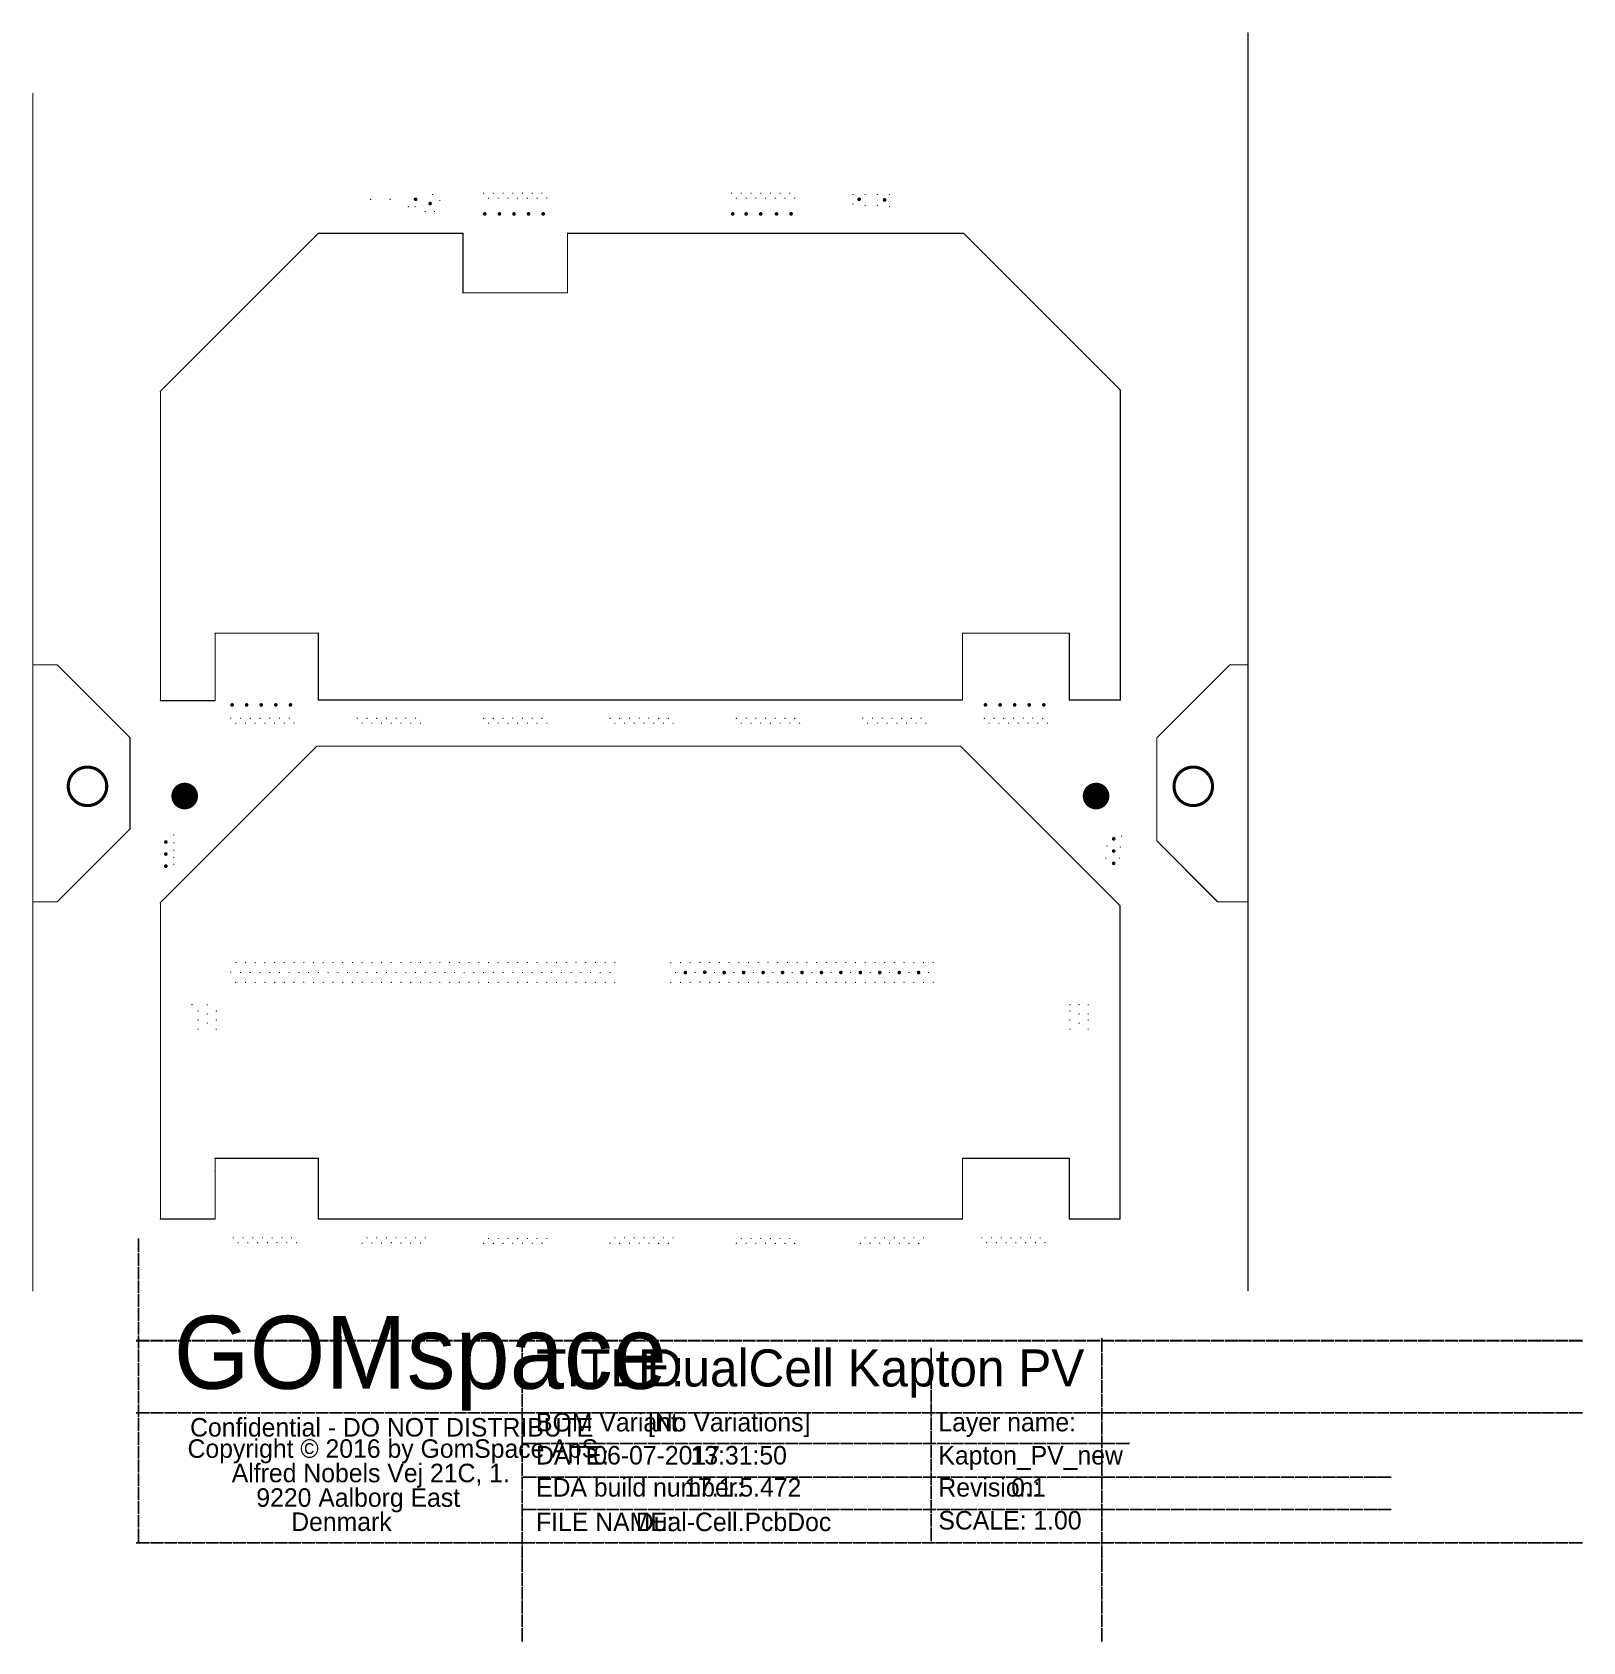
# Model space of a CAD drawing. Header units: millimetres. Extents: x 46 to 174, y 53 to 186.
import ezdxf

# ---------------------------------------------------------------- set-up
doc = ezdxf.new("R2010")
doc.units = ezdxf.units.MM
for name, color, linetype in [('Mechanical25', 56, 'Continuous'), ('PadHoleLayer', 156, 'Continuous'), ('ViaHoleLayer', 16, 'Continuous')]:
    doc.layers.add(name, color=color, linetype=linetype)

msp = doc.modelspace()

# ---------------------------------------------------------------- linework, layer by layer
at = {"layer": 'Mechanical25', "const_width": 0.1}
for points in [[(146.33, 82.35), (146.33, 185.85)], [(46.33, 82.35), (46.33, 180.85)], [(58.33, 157.85), (69.83, 169.35)], [(69.83, 169.35), (71.13, 169.35)], [(71.13, 169.35), (81.73, 169.35)], [(81.73, 164.45), (81.73, 169.35)], [(90.33, 169.35), (101.03, 169.35)], [(90.33, 164.45), (90.33, 169.35)], [(101.03, 169.35), (112.13, 169.35)], [(112.13, 169.35), (121.63, 169.35)], [(121.63, 169.35), (122.93, 169.35)], [(122.93, 169.35), (135.82, 156.45)], [(81.73, 164.45), (90.33, 164.45)], [(56.83, 156.35), (58.33, 157.85)], [(56.83, 130.9), (56.83, 156.35)], [(135.82, 130.95), (135.82, 156.45)], [(61.33, 130.9), (61.33, 136.45)], [(61.33, 136.45), (69.83, 136.45)], [(69.83, 130.95), (69.83, 136.45)], [(122.83, 130.95), (122.83, 136.45)], [(122.83, 136.45), (131.63, 136.45)], [(131.63, 130.95), (131.63, 136.45)], [(46.33, 133.85), (48.33, 133.85)], [(48.33, 133.85), (54.33, 127.85)], [(138.83, 127.85), (144.83, 133.85)], [(144.83, 133.85), (146.33, 133.85)], [(56.83, 130.9), (61.33, 130.9)], [(69.83, 130.95), (98.13, 130.95)], [(98.13, 130.95), (121.83, 130.95)], [(121.83, 130.95), (122.83, 130.95)], [(131.63, 130.95), (135.73, 130.95)], [(135.73, 130.95), (135.82, 130.95)], [(54.33, 120.35), (54.33, 127.85)], [(56.83, 114.28), (69.7, 127.15)], [(69.7, 127.15), (122.68, 127.15)], [(122.68, 127.15), (135.8, 114.03)], [(138.83, 120.35), (138.83, 127.85)], [(48.33, 114.35), (54.33, 120.35)], [(138.83, 119.35), (138.83, 120.35)], [(138.83, 119.35), (143.83, 114.35)], [(46.33, 114.35), (48.33, 114.35)], [(56.83, 114.25), (56.83, 114.28)], [(56.83, 88.25), (56.83, 114.25)], [(135.8, 88.25), (135.8, 114.03)], [(143.83, 114.35), (146.33, 114.35)], [(61.33, 92.2), (61.33, 93.25)], [(61.33, 93.25), (69.83, 93.25)], [(69.83, 88.25), (69.83, 93.25)], [(122.83, 88.25), (122.83, 93.25)], [(122.83, 93.25), (131.63, 93.25)], [(131.63, 88.25), (131.63, 93.25)], [(61.33, 89.3), (61.33, 92.2)], [(61.33, 88.25), (61.33, 89.3)], [(56.83, 88.25), (61.33, 88.25)], [(69.83, 88.25), (122.83, 88.25)], [(131.63, 88.25), (135.23, 88.25)], [(135.23, 88.25), (135.8, 88.25)]]:
    msp.add_lwpolyline(points, dxfattribs=at)
at = {"layer": 'Mechanical25'}
for points, const_width in [([(146.3, 185.85, 1), (146.35, 185.85, 1)], 0.05), ([(46.3, 180.85, 1), (46.35, 180.85, 1)], 0.05), ([(69.8, 169.35, 1), (69.85, 169.35, 1)], 0.05), ([(69.8, 169.35, 1), (69.85, 169.35, 1)], 0.05), ([(71.1, 169.35, 1), (71.15, 169.35, 1)], 0.05), ([(71.1, 169.35, 1), (71.15, 169.35, 1)], 0.05), ([(81.7, 169.35, 1), (81.75, 169.35, 1)], 0.05), ([(81.7, 169.35, 1), (81.75, 169.35, 1)], 0.05), ([(90.3, 169.35, 1), (90.35, 169.35, 1)], 0.05), ([(90.3, 169.35, 1), (90.35, 169.35, 1)], 0.05), ([(101, 169.35, 1), (101.05, 169.35, 1)], 0.05), ([(101, 169.35, 1), (101.05, 169.35, 1)], 0.05), ([(112.1, 169.35, 1), (112.15, 169.35, 1)], 0.05), ([(112.1, 169.35, 1), (112.15, 169.35, 1)], 0.05), ([(121.6, 169.35, 1), (121.65, 169.35, 1)], 0.05), ([(121.6, 169.35, 1), (121.65, 169.35, 1)], 0.05), ([(122.9, 169.35, 1), (122.95, 169.35, 1)], 0.05), ([(122.9, 169.35, 1), (122.95, 169.35, 1)], 0.05), ([(81.7, 164.45, 1), (81.75, 164.45, 1)], 0.05), ([(81.7, 164.45, 1), (81.75, 164.45, 1)], 0.05), ([(90.3, 164.45, 1), (90.35, 164.45, 1)], 0.05), ([(90.3, 164.45, 1), (90.35, 164.45, 1)], 0.05), ([(58.3, 157.85, 1), (58.35, 157.85, 1)], 0.05), ([(58.3, 157.85, 1), (58.35, 157.85, 1)], 0.05), ([(56.8, 156.35, 1), (56.85, 156.35, 1)], 0.05), ([(56.8, 156.35, 1), (56.85, 156.35, 1)], 0.05), ([(135.8, 156.45, 1), (135.85, 156.45, 1)], 0.05), ([(135.8, 156.45, 1), (135.85, 156.45, 1)], 0.05), ([(61.3, 136.45, 1), (61.35, 136.45, 1)], 0.05), ([(61.3, 136.45, 1), (61.35, 136.45, 1)], 0.05), ([(69.8, 136.45, 1), (69.85, 136.45, 1)], 0.05), ([(69.8, 136.45, 1), (69.85, 136.45, 1)], 0.05), ([(122.8, 136.45, 1), (122.85, 136.45, 1)], 0.05), ([(122.8, 136.45, 1), (122.85, 136.45, 1)], 0.05), ([(131.6, 136.45, 1), (131.65, 136.45, 1)], 0.05), ([(131.6, 136.45, 1), (131.65, 136.45, 1)], 0.05), ([(46.3, 133.85, 1), (46.35, 133.85, 1)], 0.05), ([(48.3, 133.85, 1), (48.35, 133.85, 1)], 0.05), ([(48.3, 133.85, 1), (48.35, 133.85, 1)], 0.05), ([(144.8, 133.85, 1), (144.85, 133.85, 1)], 0.05), ([(144.8, 133.85, 1), (144.85, 133.85, 1)], 0.05), ([(146.3, 133.85, 1), (146.35, 133.85, 1)], 0.05), ([(56.8, 130.9, 1), (56.85, 130.9, 1)], 0.05), ([(56.8, 130.9, 1), (56.85, 130.9, 1)], 0.05), ([(61.3, 130.9, 1), (61.35, 130.9, 1)], 0.05), ([(61.3, 130.9, 1), (61.35, 130.9, 1)], 0.05), ([(69.8, 130.95, 1), (69.85, 130.95, 1)], 0.05), ([(69.8, 130.95, 1), (69.85, 130.95, 1)], 0.05), ([(98.1, 130.95, 1), (98.15, 130.95, 1)], 0.05), ([(98.1, 130.95, 1), (98.15, 130.95, 1)], 0.05), ([(121.8, 130.95, 1), (121.85, 130.95, 1)], 0.05), ([(121.8, 130.95, 1), (121.85, 130.95, 1)], 0.05), ([(122.8, 130.95, 1), (122.85, 130.95, 1)], 0.05), ([(122.8, 130.95, 1), (122.85, 130.95, 1)], 0.05), ([(131.6, 130.95, 1), (131.65, 130.95, 1)], 0.05), ([(131.6, 130.95, 1), (131.65, 130.95, 1)], 0.05), ([(135.7, 130.95, 1), (135.75, 130.95, 1)], 0.05), ([(135.7, 130.95, 1), (135.75, 130.95, 1)], 0.05), ([(135.8, 130.95, 1), (135.85, 130.95, 1)], 0.05), ([(135.8, 130.95, 1), (135.85, 130.95, 1)], 0.05), ([(54.3, 127.85, 1), (54.35, 127.85, 1)], 0.05), ([(54.3, 127.85, 1), (54.35, 127.85, 1)], 0.05), ([(69.68, 127.15, 1), (69.72, 127.15, 1)], 0.05), ([(69.68, 127.15, 1), (69.72, 127.15, 1)], 0.05), ([(122.65, 127.15, 1), (122.7, 127.15, 1)], 0.05), ([(122.65, 127.15, 1), (122.7, 127.15, 1)], 0.05), ([(138.8, 127.85, 1), (138.85, 127.85, 1)], 0.05), ([(138.8, 127.85, 1), (138.85, 127.85, 1)], 0.05), ([(52.41, 123.85, 1), (49.24, 123.85, 1)], 0.254), ([(143.41, 123.85, 1), (140.24, 123.85, 1)], 0.254), ([(49.18, 123.85, 1), (49.31, 123.85, 1)], 0.127), ([(52.34, 123.85, 1), (52.47, 123.85, 1)], 0.127), ([(140.18, 123.85, 1), (140.31, 123.85, 1)], 0.127), ([(143.34, 123.85, 1), (143.47, 123.85, 1)], 0.127), ([(54.3, 120.35, 1), (54.35, 120.35, 1)], 0.05), ([(54.3, 120.35, 1), (54.35, 120.35, 1)], 0.05), ([(138.8, 120.35, 1), (138.85, 120.35, 1)], 0.05), ([(138.8, 120.35, 1), (138.85, 120.35, 1)], 0.05), ([(138.8, 119.35, 1), (138.85, 119.35, 1)], 0.05), ([(138.8, 119.35, 1), (138.85, 119.35, 1)], 0.05), ([(46.3, 114.35, 1), (46.35, 114.35, 1)], 0.05), ([(48.3, 114.35, 1), (48.35, 114.35, 1)], 0.05), ([(48.3, 114.35, 1), (48.35, 114.35, 1)], 0.05), ([(56.8, 114.28, 1), (56.85, 114.28, 1)], 0.05), ([(56.8, 114.28, 1), (56.85, 114.28, 1)], 0.05), ([(56.8, 114.25, 1), (56.85, 114.25, 1)], 0.05), ([(56.8, 114.25, 1), (56.85, 114.25, 1)], 0.05), ([(135.78, 114.03, 1), (135.82, 114.03, 1)], 0.05), ([(135.78, 114.03, 1), (135.82, 114.03, 1)], 0.05), ([(143.8, 114.35, 1), (143.85, 114.35, 1)], 0.05), ([(143.8, 114.35, 1), (143.85, 114.35, 1)], 0.05), ([(146.3, 114.35, 1), (146.35, 114.35, 1)], 0.05), ([(61.3, 93.25, 1), (61.35, 93.25, 1)], 0.05), ([(61.3, 93.25, 1), (61.35, 93.25, 1)], 0.05), ([(69.8, 93.25, 1), (69.85, 93.25, 1)], 0.05), ([(69.8, 93.25, 1), (69.85, 93.25, 1)], 0.05), ([(122.8, 93.25, 1), (122.85, 93.25, 1)], 0.05), ([(122.8, 93.25, 1), (122.85, 93.25, 1)], 0.05), ([(131.6, 93.25, 1), (131.65, 93.25, 1)], 0.05), ([(131.6, 93.25, 1), (131.65, 93.25, 1)], 0.05), ([(61.3, 92.2, 1), (61.35, 92.2, 1)], 0.05), ([(61.3, 92.2, 1), (61.35, 92.2, 1)], 0.05), ([(61.3, 89.3, 1), (61.35, 89.3, 1)], 0.05), ([(61.3, 89.3, 1), (61.35, 89.3, 1)], 0.05), ([(56.8, 88.25, 1), (56.85, 88.25, 1)], 0.05), ([(56.8, 88.25, 1), (56.85, 88.25, 1)], 0.05), ([(61.3, 88.25, 1), (61.35, 88.25, 1)], 0.05), ([(61.3, 88.25, 1), (61.35, 88.25, 1)], 0.05), ([(69.8, 88.25, 1), (69.85, 88.25, 1)], 0.05), ([(69.8, 88.25, 1), (69.85, 88.25, 1)], 0.05), ([(122.8, 88.25, 1), (122.85, 88.25, 1)], 0.05), ([(122.8, 88.25, 1), (122.85, 88.25, 1)], 0.05), ([(131.6, 88.25, 1), (131.65, 88.25, 1)], 0.05), ([(131.6, 88.25, 1), (131.65, 88.25, 1)], 0.05), ([(135.2, 88.25, 1), (135.25, 88.25, 1)], 0.05), ([(135.2, 88.25, 1), (135.25, 88.25, 1)], 0.05), ([(135.78, 88.25, 1), (135.82, 88.25, 1)], 0.05), ([(135.78, 88.25, 1), (135.82, 88.25, 1)], 0.05), ([(46.3, 82.35, 1), (46.35, 82.35, 1)], 0.05), ([(146.3, 82.35, 1), (146.35, 82.35, 1)], 0.05)]:
    msp.add_lwpolyline(points, format="xyb", close=True, dxfattribs=dict(at, const_width=const_width))
at = {"layer": 'PadHoleLayer', "const_width": 1.1}
for points in [[(58.28, 123.05, 1), (59.37, 123.05, 1)], [(133.28, 123.05, 1), (134.37, 123.05, 1)]]:
    msp.add_lwpolyline(points, format="xyb", close=True, dxfattribs=at)
at = {"layer": 'ViaHoleLayer'}
for points, const_width in [([(74.1, 172.15, 1), (74.15, 172.15, 1)], 0.05), ([(75.7, 172.15, 1), (75.75, 172.15, 1)], 0.05), ([(77.75, 172.15, 1), (77.9, 172.15, 1)], 0.15), ([(79.2, 172.55, 1), (79.25, 172.55, 1)], 0.05), ([(83.4, 172.65, 1), (83.45, 172.65, 1)], 0.05), ([(83.8, 172.25, 1), (83.85, 172.25, 1)], 0.05), ([(84.2, 172.65, 1), (84.25, 172.65, 1)], 0.05), ([(84.6, 172.25, 1), (84.65, 172.25, 1)], 0.05), ([(85, 172.65, 1), (85.05, 172.65, 1)], 0.05), ([(85.4, 172.25, 1), (85.45, 172.25, 1)], 0.05), ([(85.8, 172.65, 1), (85.85, 172.65, 1)], 0.05), ([(86.2, 172.25, 1), (86.25, 172.25, 1)], 0.05), ([(86.6, 172.65, 1), (86.65, 172.65, 1)], 0.05), ([(87, 172.25, 1), (87.05, 172.25, 1)], 0.05), ([(87.4, 172.65, 1), (87.45, 172.65, 1)], 0.05), ([(87.8, 172.25, 1), (87.85, 172.25, 1)], 0.05), ([(88.2, 172.65, 1), (88.25, 172.65, 1)], 0.05), ([(88.6, 172.25, 1), (88.65, 172.25, 1)], 0.05), ([(103.8, 172.65, 1), (103.85, 172.65, 1)], 0.05), ([(104.2, 172.25, 1), (104.25, 172.25, 1)], 0.05), ([(104.6, 172.65, 1), (104.65, 172.65, 1)], 0.05), ([(105, 172.25, 1), (105.05, 172.25, 1)], 0.05), ([(105.4, 172.65, 1), (105.45, 172.65, 1)], 0.05), ([(105.8, 172.25, 1), (105.85, 172.25, 1)], 0.05), ([(106.2, 172.65, 1), (106.25, 172.65, 1)], 0.05), ([(106.6, 172.25, 1), (106.65, 172.25, 1)], 0.05), ([(107, 172.65, 1), (107.05, 172.65, 1)], 0.05), ([(107.4, 172.25, 1), (107.45, 172.25, 1)], 0.05), ([(107.8, 172.65, 1), (107.85, 172.65, 1)], 0.05), ([(108.2, 172.25, 1), (108.25, 172.25, 1)], 0.05), ([(108.6, 172.65, 1), (108.65, 172.65, 1)], 0.05), ([(109, 172.25, 1), (109.05, 172.25, 1)], 0.05), ([(113.8, 172.55, 1), (113.85, 172.55, 1)], 0.05), ([(114.25, 172.15, 1), (114.4, 172.15, 1)], 0.15), ([(114.8, 172.55, 1), (114.85, 172.55, 1)], 0.05), ([(115.8, 172.55, 1), (115.85, 172.55, 1)], 0.05), ([(116.35, 172.1, 1), (116.5, 172.1, 1)], 0.15), ([(116.8, 172.55, 1), (116.85, 172.55, 1)], 0.05), ([(77.2, 171.55, 1), (77.25, 171.55, 1)], 0.05), ([(77.75, 171.55, 1), (77.8, 171.55, 1)], 0.05), ([(78.6, 171.15, 1), (78.65, 171.15, 1)], 0.05), ([(78.95, 171.8, 1), (79.1, 171.8, 1)], 0.15), ([(79.35, 171.15, 1), (79.4, 171.15, 1)], 0.05), ([(79.8, 172.05, 1), (79.85, 172.05, 1)], 0.05), ([(83.45, 170.95, 1), (83.6, 170.95, 1)], 0.15), ([(84.65, 170.95, 1), (84.8, 170.95, 1)], 0.15), ([(85.85, 170.95, 1), (86, 170.95, 1)], 0.15), ([(87.05, 170.95, 1), (87.2, 170.95, 1)], 0.15), ([(88.25, 170.95, 1), (88.4, 170.95, 1)], 0.15), ([(103.85, 170.95, 1), (104, 170.95, 1)], 0.15), ([(104.95, 170.95, 1), (105.1, 170.95, 1)], 0.15), ([(106.15, 170.95, 1), (106.3, 170.95, 1)], 0.15), ([(107.45, 170.95, 1), (107.6, 170.95, 1)], 0.15), ([(108.65, 170.95, 1), (108.8, 170.95, 1)], 0.15), ([(113.8, 171.75, 1), (113.85, 171.75, 1)], 0.05), ([(114.8, 171.65, 1), (114.85, 171.65, 1)], 0.05), ([(115.8, 171.65, 1), (115.85, 171.65, 1)], 0.05), ([(116.8, 171.55, 1), (116.85, 171.55, 1)], 0.05), ([(62.65, 130.55, 1), (62.8, 130.55, 1)], 0.15), ([(63.85, 130.55, 1), (64, 130.55, 1)], 0.15), ([(65.05, 130.55, 1), (65.2, 130.55, 1)], 0.15), ([(66.25, 130.55, 1), (66.4, 130.55, 1)], 0.15), ([(67.45, 130.55, 1), (67.6, 130.55, 1)], 0.15), ([(124.65, 130.55, 1), (124.8, 130.55, 1)], 0.15), ([(125.85, 130.55, 1), (126, 130.55, 1)], 0.15), ([(127.05, 130.55, 1), (127.2, 130.55, 1)], 0.15), ([(128.25, 130.55, 1), (128.4, 130.55, 1)], 0.15), ([(129.45, 130.55, 1), (129.6, 130.55, 1)], 0.15), ([(62.6, 129.45, 1), (62.65, 129.45, 1)], 0.05), ([(63, 129.05, 1), (63.05, 129.05, 1)], 0.05), ([(63.4, 129.45, 1), (63.45, 129.45, 1)], 0.05), ([(63.8, 129.05, 1), (63.85, 129.05, 1)], 0.05), ([(64.2, 129.45, 1), (64.25, 129.45, 1)], 0.05), ([(64.6, 129.05, 1), (64.65, 129.05, 1)], 0.05), ([(65, 129.45, 1), (65.05, 129.45, 1)], 0.05), ([(65.4, 129.05, 1), (65.45, 129.05, 1)], 0.05), ([(65.8, 129.45, 1), (65.85, 129.45, 1)], 0.05), ([(66.2, 129.05, 1), (66.25, 129.05, 1)], 0.05), ([(66.6, 129.45, 1), (66.65, 129.45, 1)], 0.05), ([(67, 129.05, 1), (67.05, 129.05, 1)], 0.05), ([(67.4, 129.45, 1), (67.45, 129.45, 1)], 0.05), ([(67.8, 129.05, 1), (67.85, 129.05, 1)], 0.05), ([(73, 129.45, 1), (73.05, 129.45, 1)], 0.05), ([(73.4, 129.05, 1), (73.45, 129.05, 1)], 0.05), ([(73.8, 129.45, 1), (73.85, 129.45, 1)], 0.05), ([(74.2, 129.05, 1), (74.25, 129.05, 1)], 0.05), ([(74.6, 129.45, 1), (74.65, 129.45, 1)], 0.05), ([(75, 129.05, 1), (75.05, 129.05, 1)], 0.05), ([(75.4, 129.45, 1), (75.45, 129.45, 1)], 0.05), ([(75.8, 129.05, 1), (75.85, 129.05, 1)], 0.05), ([(76.2, 129.45, 1), (76.25, 129.45, 1)], 0.05), ([(76.6, 129.05, 1), (76.65, 129.05, 1)], 0.05), ([(77, 129.45, 1), (77.05, 129.45, 1)], 0.05), ([(77.4, 129.05, 1), (77.45, 129.05, 1)], 0.05), ([(77.8, 129.45, 1), (77.85, 129.45, 1)], 0.05), ([(78.2, 129.05, 1), (78.25, 129.05, 1)], 0.05), ([(83.4, 129.45, 1), (83.45, 129.45, 1)], 0.05), ([(83.8, 129.05, 1), (83.85, 129.05, 1)], 0.05), ([(84.2, 129.45, 1), (84.25, 129.45, 1)], 0.05), ([(84.6, 129.05, 1), (84.65, 129.05, 1)], 0.05), ([(85, 129.45, 1), (85.05, 129.45, 1)], 0.05), ([(85.4, 129.05, 1), (85.45, 129.05, 1)], 0.05), ([(85.8, 129.45, 1), (85.85, 129.45, 1)], 0.05), ([(86.2, 129.05, 1), (86.25, 129.05, 1)], 0.05), ([(86.6, 129.45, 1), (86.65, 129.45, 1)], 0.05), ([(87, 129.05, 1), (87.05, 129.05, 1)], 0.05), ([(87.4, 129.45, 1), (87.45, 129.45, 1)], 0.05), ([(87.8, 129.05, 1), (87.85, 129.05, 1)], 0.05), ([(88.2, 129.45, 1), (88.25, 129.45, 1)], 0.05), ([(88.6, 129.05, 1), (88.65, 129.05, 1)], 0.05), ([(93.8, 129.45, 1), (93.85, 129.45, 1)], 0.05), ([(94.2, 129.05, 1), (94.25, 129.05, 1)], 0.05), ([(94.6, 129.45, 1), (94.65, 129.45, 1)], 0.05), ([(95, 129.05, 1), (95.05, 129.05, 1)], 0.05), ([(95.4, 129.45, 1), (95.45, 129.45, 1)], 0.05), ([(95.8, 129.05, 1), (95.85, 129.05, 1)], 0.05), ([(96.2, 129.45, 1), (96.25, 129.45, 1)], 0.05), ([(96.6, 129.05, 1), (96.65, 129.05, 1)], 0.05), ([(97, 129.45, 1), (97.05, 129.45, 1)], 0.05), ([(97.4, 129.05, 1), (97.45, 129.05, 1)], 0.05), ([(97.8, 129.45, 1), (97.85, 129.45, 1)], 0.05), ([(98.2, 129.05, 1), (98.25, 129.05, 1)], 0.05), ([(98.6, 129.45, 1), (98.65, 129.45, 1)], 0.05), ([(99, 129.05, 1), (99.05, 129.05, 1)], 0.05), ([(104.2, 129.45, 1), (104.25, 129.45, 1)], 0.05), ([(104.6, 129.05, 1), (104.65, 129.05, 1)], 0.05), ([(105, 129.45, 1), (105.05, 129.45, 1)], 0.05), ([(105.4, 129.05, 1), (105.45, 129.05, 1)], 0.05), ([(105.8, 129.45, 1), (105.85, 129.45, 1)], 0.05), ([(106.2, 129.05, 1), (106.25, 129.05, 1)], 0.05), ([(106.6, 129.45, 1), (106.65, 129.45, 1)], 0.05), ([(107, 129.05, 1), (107.05, 129.05, 1)], 0.05), ([(107.4, 129.45, 1), (107.45, 129.45, 1)], 0.05), ([(107.8, 129.05, 1), (107.85, 129.05, 1)], 0.05), ([(108.2, 129.45, 1), (108.25, 129.45, 1)], 0.05), ([(108.6, 129.05, 1), (108.65, 129.05, 1)], 0.05), ([(109, 129.45, 1), (109.05, 129.45, 1)], 0.05), ([(109.4, 129.05, 1), (109.45, 129.05, 1)], 0.05), ([(114.6, 129.45, 1), (114.65, 129.45, 1)], 0.05), ([(115, 129.05, 1), (115.05, 129.05, 1)], 0.05), ([(115.4, 129.45, 1), (115.45, 129.45, 1)], 0.05), ([(115.8, 129.05, 1), (115.85, 129.05, 1)], 0.05), ([(116.2, 129.45, 1), (116.25, 129.45, 1)], 0.05), ([(116.6, 129.05, 1), (116.65, 129.05, 1)], 0.05), ([(117, 129.45, 1), (117.05, 129.45, 1)], 0.05), ([(117.4, 129.05, 1), (117.45, 129.05, 1)], 0.05), ([(117.8, 129.45, 1), (117.85, 129.45, 1)], 0.05), ([(118.2, 129.05, 1), (118.25, 129.05, 1)], 0.05), ([(118.6, 129.45, 1), (118.65, 129.45, 1)], 0.05), ([(119, 129.05, 1), (119.05, 129.05, 1)], 0.05), ([(119.4, 129.45, 1), (119.45, 129.45, 1)], 0.05), ([(119.8, 129.05, 1), (119.85, 129.05, 1)], 0.05), ([(124.6, 129.45, 1), (124.65, 129.45, 1)], 0.05), ([(125, 129.05, 1), (125.05, 129.05, 1)], 0.05), ([(125.4, 129.45, 1), (125.45, 129.45, 1)], 0.05), ([(125.8, 129.05, 1), (125.85, 129.05, 1)], 0.05), ([(126.2, 129.45, 1), (126.25, 129.45, 1)], 0.05), ([(126.6, 129.05, 1), (126.65, 129.05, 1)], 0.05), ([(127, 129.45, 1), (127.05, 129.45, 1)], 0.05), ([(127.4, 129.05, 1), (127.45, 129.05, 1)], 0.05), ([(127.8, 129.45, 1), (127.85, 129.45, 1)], 0.05), ([(128.2, 129.05, 1), (128.25, 129.05, 1)], 0.05), ([(128.6, 129.45, 1), (128.65, 129.45, 1)], 0.05), ([(129, 129.05, 1), (129.05, 129.05, 1)], 0.05), ([(129.4, 129.45, 1), (129.45, 129.45, 1)], 0.05), ([(129.8, 129.05, 1), (129.85, 129.05, 1)], 0.05), ([(57.2, 119.27, 1), (57.35, 119.27, 1)], 0.15), ([(57.9, 119.85, 1), (57.95, 119.85, 1)], 0.05), ([(57.9, 119.2, 1), (57.95, 119.2, 1)], 0.05), ([(135.2, 119.53, 1), (135.35, 119.53, 1)], 0.15), ([(135.9, 119.75, 1), (135.95, 119.75, 1)], 0.05), ([(57.2, 118.28, 1), (57.35, 118.28, 1)], 0.15), ([(57.9, 118.6, 1), (57.95, 118.6, 1)], 0.05), ([(57.9, 118, 1), (57.95, 118, 1)], 0.05), ([(134.6, 117.95, 1), (134.65, 117.95, 1)], 0.05), ([(134.7, 118.95, 1), (134.75, 118.95, 1)], 0.05), ([(135.2, 118.53, 1), (135.35, 118.53, 1)], 0.15), ([(135.7, 117.95, 1), (135.75, 117.95, 1)], 0.05), ([(135.8, 118.85, 1), (135.85, 118.85, 1)], 0.05), ([(57.2, 117.28, 1), (57.35, 117.28, 1)], 0.15), ([(57.9, 117.45, 1), (57.95, 117.45, 1)], 0.05), ([(135.2, 117.52, 1), (135.35, 117.52, 1)], 0.15), ([(62.6, 108.55, 1), (62.65, 108.55, 1)], 0.05), ([(63, 109.35, 1), (63.05, 109.35, 1)], 0.05), ([(63.8, 109.35, 1), (63.85, 109.35, 1)], 0.05), ([(64.6, 109.35, 1), (64.65, 109.35, 1)], 0.05), ([(65.4, 109.35, 1), (65.45, 109.35, 1)], 0.05), ([(66.2, 109.35, 1), (66.25, 109.35, 1)], 0.05), ([(67, 109.35, 1), (67.05, 109.35, 1)], 0.05), ([(67.8, 109.35, 1), (67.85, 109.35, 1)], 0.05), ([(68.6, 109.35, 1), (68.65, 109.35, 1)], 0.05), ([(69.4, 109.35, 1), (69.45, 109.35, 1)], 0.05), ([(70.2, 109.35, 1), (70.25, 109.35, 1)], 0.05), ([(71, 109.35, 1), (71.05, 109.35, 1)], 0.05), ([(71.8, 109.35, 1), (71.85, 109.35, 1)], 0.05), ([(72.6, 109.35, 1), (72.65, 109.35, 1)], 0.05), ([(73.4, 109.35, 1), (73.45, 109.35, 1)], 0.05), ([(74.2, 109.35, 1), (74.25, 109.35, 1)], 0.05), ([(75, 109.35, 1), (75.05, 109.35, 1)], 0.05), ([(75.8, 109.35, 1), (75.85, 109.35, 1)], 0.05), ([(76.6, 109.35, 1), (76.65, 109.35, 1)], 0.05), ([(77.4, 109.35, 1), (77.45, 109.35, 1)], 0.05), ([(78.2, 109.35, 1), (78.25, 109.35, 1)], 0.05), ([(79, 109.35, 1), (79.05, 109.35, 1)], 0.05), ([(79.8, 109.35, 1), (79.85, 109.35, 1)], 0.05), ([(80.6, 109.35, 1), (80.65, 109.35, 1)], 0.05), ([(81.4, 109.35, 1), (81.45, 109.35, 1)], 0.05), ([(82.2, 109.35, 1), (82.25, 109.35, 1)], 0.05), ([(83, 109.35, 1), (83.05, 109.35, 1)], 0.05), ([(83.8, 109.35, 1), (83.85, 109.35, 1)], 0.05), ([(84.6, 109.35, 1), (84.65, 109.35, 1)], 0.05), ([(85.4, 109.35, 1), (85.45, 109.35, 1)], 0.05), ([(86.2, 109.35, 1), (86.25, 109.35, 1)], 0.05), ([(87, 109.35, 1), (87.05, 109.35, 1)], 0.05), ([(87.8, 109.35, 1), (87.85, 109.35, 1)], 0.05), ([(88.6, 109.35, 1), (88.65, 109.35, 1)], 0.05), ([(89.4, 109.35, 1), (89.45, 109.35, 1)], 0.05), ([(90.2, 109.35, 1), (90.25, 109.35, 1)], 0.05), ([(91, 109.35, 1), (91.05, 109.35, 1)], 0.05), ([(91.8, 109.35, 1), (91.85, 109.35, 1)], 0.05), ([(92.6, 109.35, 1), (92.65, 109.35, 1)], 0.05), ([(93.4, 109.35, 1), (93.45, 109.35, 1)], 0.05), ([(94.2, 109.35, 1), (94.25, 109.35, 1)], 0.05), ([(98.8, 109.32, 1), (98.85, 109.32, 1)], 0.05), ([(99.6, 109.35, 1), (99.65, 109.35, 1)], 0.05), ([(99.95, 108.53, 1), (100.1, 108.53, 1)], 0.15), ([(100.4, 109.35, 1), (100.45, 109.35, 1)], 0.05), ([(101.2, 109.37, 1), (101.25, 109.37, 1)], 0.05), ([(101.55, 108.55, 1), (101.7, 108.55, 1)], 0.15), ([(102, 109.35, 1), (102.05, 109.35, 1)], 0.05), ([(102.8, 109.35, 1), (102.85, 109.35, 1)], 0.05), ([(103.15, 108.53, 1), (103.3, 108.53, 1)], 0.15), ([(103.6, 109.35, 1), (103.65, 109.35, 1)], 0.05), ([(104.4, 109.35, 1), (104.45, 109.35, 1)], 0.05), ([(104.75, 108.53, 1), (104.9, 108.53, 1)], 0.15), ([(105.2, 109.35, 1), (105.25, 109.35, 1)], 0.05), ([(106, 109.35, 1), (106.05, 109.35, 1)], 0.05), ([(106.35, 108.53, 1), (106.5, 108.53, 1)], 0.15), ([(106.8, 109.35, 1), (106.85, 109.35, 1)], 0.05), ([(107.6, 109.35, 1), (107.65, 109.35, 1)], 0.05), ([(107.95, 108.53, 1), (108.1, 108.53, 1)], 0.15), ([(108.4, 109.35, 1), (108.45, 109.35, 1)], 0.05), ([(109.2, 109.35, 1), (109.25, 109.35, 1)], 0.05), ([(109.55, 108.53, 1), (109.7, 108.53, 1)], 0.15), ([(110, 109.35, 1), (110.05, 109.35, 1)], 0.05), ([(110.8, 109.35, 1), (110.85, 109.35, 1)], 0.05), ([(111.15, 108.53, 1), (111.3, 108.53, 1)], 0.15), ([(111.6, 109.35, 1), (111.65, 109.35, 1)], 0.05), ([(112.4, 109.35, 1), (112.45, 109.35, 1)], 0.05), ([(112.75, 108.53, 1), (112.9, 108.53, 1)], 0.15), ([(113.2, 109.35, 1), (113.25, 109.35, 1)], 0.05), ([(114, 109.35, 1), (114.05, 109.35, 1)], 0.05), ([(114.35, 108.53, 1), (114.5, 108.53, 1)], 0.15), ([(114.8, 109.35, 1), (114.85, 109.35, 1)], 0.05), ([(115.6, 109.35, 1), (115.65, 109.35, 1)], 0.05), ([(115.95, 108.53, 1), (116.1, 108.53, 1)], 0.15), ([(116.4, 109.35, 1), (116.45, 109.35, 1)], 0.05), ([(117.2, 109.35, 1), (117.25, 109.35, 1)], 0.05), ([(117.55, 108.53, 1), (117.7, 108.53, 1)], 0.15), ([(118, 109.35, 1), (118.05, 109.35, 1)], 0.05), ([(118.8, 109.35, 1), (118.85, 109.35, 1)], 0.05), ([(119.15, 108.53, 1), (119.3, 108.53, 1)], 0.15), ([(119.6, 109.35, 1), (119.65, 109.35, 1)], 0.05), ([(120.4, 109.35, 1), (120.45, 109.35, 1)], 0.05), ([(63, 107.72, 1), (63.05, 107.72, 1)], 0.05), ([(63.4, 108.53, 1), (63.45, 108.53, 1)], 0.05), ([(63.8, 107.72, 1), (63.85, 107.72, 1)], 0.05), ([(64.2, 108.53, 1), (64.25, 108.53, 1)], 0.05), ([(64.6, 107.72, 1), (64.65, 107.72, 1)], 0.05), ([(65, 108.53, 1), (65.05, 108.53, 1)], 0.05), ([(65.4, 107.72, 1), (65.45, 107.72, 1)], 0.05), ([(65.8, 108.53, 1), (65.85, 108.53, 1)], 0.05), ([(66.2, 107.72, 1), (66.25, 107.72, 1)], 0.05), ([(66.6, 108.53, 1), (66.65, 108.53, 1)], 0.05), ([(67, 107.72, 1), (67.05, 107.72, 1)], 0.05), ([(67.4, 108.53, 1), (67.45, 108.53, 1)], 0.05), ([(67.8, 107.72, 1), (67.85, 107.72, 1)], 0.05), ([(68.2, 108.53, 1), (68.25, 108.53, 1)], 0.05), ([(68.6, 107.72, 1), (68.65, 107.72, 1)], 0.05), ([(69, 108.53, 1), (69.05, 108.53, 1)], 0.05), ([(69.4, 107.72, 1), (69.45, 107.72, 1)], 0.05), ([(69.8, 108.53, 1), (69.85, 108.53, 1)], 0.05), ([(70.2, 107.72, 1), (70.25, 107.72, 1)], 0.05), ([(70.6, 108.53, 1), (70.65, 108.53, 1)], 0.05), ([(71, 107.72, 1), (71.05, 107.72, 1)], 0.05), ([(71.4, 108.53, 1), (71.45, 108.53, 1)], 0.05), ([(71.8, 107.72, 1), (71.85, 107.72, 1)], 0.05), ([(72.2, 108.53, 1), (72.25, 108.53, 1)], 0.05), ([(72.6, 107.72, 1), (72.65, 107.72, 1)], 0.05), ([(73, 108.53, 1), (73.05, 108.53, 1)], 0.05), ([(73.4, 107.72, 1), (73.45, 107.72, 1)], 0.05), ([(73.8, 108.53, 1), (73.85, 108.53, 1)], 0.05), ([(74.2, 107.72, 1), (74.25, 107.72, 1)], 0.05), ([(74.6, 108.53, 1), (74.65, 108.53, 1)], 0.05), ([(75, 107.72, 1), (75.05, 107.72, 1)], 0.05), ([(75.4, 108.53, 1), (75.45, 108.53, 1)], 0.05), ([(75.8, 107.72, 1), (75.85, 107.72, 1)], 0.05), ([(76.2, 108.53, 1), (76.25, 108.53, 1)], 0.05), ([(76.6, 107.72, 1), (76.65, 107.72, 1)], 0.05), ([(77, 108.53, 1), (77.05, 108.53, 1)], 0.05), ([(77.4, 107.72, 1), (77.45, 107.72, 1)], 0.05), ([(77.8, 108.53, 1), (77.85, 108.53, 1)], 0.05), ([(78.2, 107.72, 1), (78.25, 107.72, 1)], 0.05), ([(78.6, 108.53, 1), (78.65, 108.53, 1)], 0.05), ([(79, 107.72, 1), (79.05, 107.72, 1)], 0.05), ([(79.4, 108.53, 1), (79.45, 108.53, 1)], 0.05), ([(79.8, 107.72, 1), (79.85, 107.72, 1)], 0.05), ([(80.2, 108.53, 1), (80.25, 108.53, 1)], 0.05), ([(80.6, 107.72, 1), (80.65, 107.72, 1)], 0.05), ([(81, 108.53, 1), (81.05, 108.53, 1)], 0.05), ([(81.4, 107.72, 1), (81.45, 107.72, 1)], 0.05), ([(81.8, 108.53, 1), (81.85, 108.53, 1)], 0.05), ([(82.2, 107.72, 1), (82.25, 107.72, 1)], 0.05), ([(82.6, 108.53, 1), (82.65, 108.53, 1)], 0.05), ([(83, 107.72, 1), (83.05, 107.72, 1)], 0.05), ([(83.4, 108.53, 1), (83.45, 108.53, 1)], 0.05), ([(83.8, 107.72, 1), (83.85, 107.72, 1)], 0.05), ([(84.2, 108.53, 1), (84.25, 108.53, 1)], 0.05), ([(84.6, 107.72, 1), (84.65, 107.72, 1)], 0.05), ([(85, 108.53, 1), (85.05, 108.53, 1)], 0.05), ([(85.4, 107.72, 1), (85.45, 107.72, 1)], 0.05), ([(85.8, 108.53, 1), (85.85, 108.53, 1)], 0.05), ([(86.2, 107.72, 1), (86.25, 107.72, 1)], 0.05), ([(86.6, 108.53, 1), (86.65, 108.53, 1)], 0.05), ([(87, 107.72, 1), (87.05, 107.72, 1)], 0.05), ([(87.4, 108.53, 1), (87.45, 108.53, 1)], 0.05), ([(87.8, 107.72, 1), (87.85, 107.72, 1)], 0.05), ([(88.2, 108.53, 1), (88.25, 108.53, 1)], 0.05), ([(88.6, 107.72, 1), (88.65, 107.72, 1)], 0.05), ([(89, 108.53, 1), (89.05, 108.53, 1)], 0.05), ([(89.4, 107.72, 1), (89.45, 107.72, 1)], 0.05), ([(89.8, 108.53, 1), (89.85, 108.53, 1)], 0.05), ([(90.2, 107.72, 1), (90.25, 107.72, 1)], 0.05), ([(90.6, 108.53, 1), (90.65, 108.53, 1)], 0.05), ([(91, 107.72, 1), (91.05, 107.72, 1)], 0.05), ([(91.4, 108.53, 1), (91.45, 108.53, 1)], 0.05), ([(91.8, 107.72, 1), (91.85, 107.72, 1)], 0.05), ([(92.2, 108.53, 1), (92.25, 108.53, 1)], 0.05), ([(92.6, 107.72, 1), (92.65, 107.72, 1)], 0.05), ([(93, 108.53, 1), (93.05, 108.53, 1)], 0.05), ([(93.4, 107.72, 1), (93.45, 107.72, 1)], 0.05), ([(93.8, 108.53, 1), (93.85, 108.53, 1)], 0.05), ([(94.2, 107.72, 1), (94.25, 107.72, 1)], 0.05), ([(98.8, 107.72, 1), (98.85, 107.72, 1)], 0.05), ([(99.2, 108.53, 1), (99.25, 108.53, 1)], 0.05), ([(99.6, 107.72, 1), (99.65, 107.72, 1)], 0.05), ([(100.4, 107.72, 1), (100.45, 107.72, 1)], 0.05), ([(100.8, 108.53, 1), (100.85, 108.53, 1)], 0.05), ([(101.2, 107.75, 1), (101.25, 107.75, 1)], 0.05), ([(102, 107.72, 1), (102.05, 107.72, 1)], 0.05), ([(102.4, 108.53, 1), (102.45, 108.53, 1)], 0.05), ([(102.8, 107.72, 1), (102.85, 107.72, 1)], 0.05), ([(103.6, 107.72, 1), (103.65, 107.72, 1)], 0.05), ([(104, 108.53, 1), (104.05, 108.53, 1)], 0.05), ([(104.4, 107.72, 1), (104.45, 107.72, 1)], 0.05), ([(105.2, 107.72, 1), (105.25, 107.72, 1)], 0.05), ([(105.6, 108.53, 1), (105.65, 108.53, 1)], 0.05), ([(106, 107.72, 1), (106.05, 107.72, 1)], 0.05), ([(106.8, 107.72, 1), (106.85, 107.72, 1)], 0.05), ([(107.2, 108.53, 1), (107.25, 108.53, 1)], 0.05), ([(107.6, 107.72, 1), (107.65, 107.72, 1)], 0.05), ([(108.4, 107.72, 1), (108.45, 107.72, 1)], 0.05), ([(108.8, 108.53, 1), (108.85, 108.53, 1)], 0.05), ([(109.2, 107.72, 1), (109.25, 107.72, 1)], 0.05), ([(110, 107.72, 1), (110.05, 107.72, 1)], 0.05), ([(110.4, 108.53, 1), (110.45, 108.53, 1)], 0.05), ([(110.8, 107.72, 1), (110.85, 107.72, 1)], 0.05), ([(111.6, 107.72, 1), (111.65, 107.72, 1)], 0.05), ([(112, 108.53, 1), (112.05, 108.53, 1)], 0.05), ([(112.4, 107.72, 1), (112.45, 107.72, 1)], 0.05), ([(113.2, 107.72, 1), (113.25, 107.72, 1)], 0.05), ([(113.6, 108.53, 1), (113.65, 108.53, 1)], 0.05), ([(114, 107.72, 1), (114.05, 107.72, 1)], 0.05), ([(114.8, 107.72, 1), (114.85, 107.72, 1)], 0.05), ([(115.2, 108.53, 1), (115.25, 108.53, 1)], 0.05), ([(115.6, 107.72, 1), (115.65, 107.72, 1)], 0.05), ([(116.4, 107.72, 1), (116.45, 107.72, 1)], 0.05), ([(116.8, 108.53, 1), (116.85, 108.53, 1)], 0.05), ([(117.2, 107.72, 1), (117.25, 107.72, 1)], 0.05), ([(118, 107.72, 1), (118.05, 107.72, 1)], 0.05), ([(118.4, 108.53, 1), (118.45, 108.53, 1)], 0.05), ([(118.8, 107.72, 1), (118.85, 107.72, 1)], 0.05), ([(119.6, 107.72, 1), (119.65, 107.72, 1)], 0.05), ([(120, 108.53, 1), (120.05, 108.53, 1)], 0.05), ([(120.4, 107.72, 1), (120.45, 107.72, 1)], 0.05), ([(59.4, 105.88, 1), (59.45, 105.88, 1)], 0.05), ([(59.9, 105.37, 1), (59.95, 105.37, 1)], 0.05), ([(59.9, 104.63, 1), (59.95, 104.63, 1)], 0.05), ([(60.65, 105.88, 1), (60.7, 105.88, 1)], 0.05), ([(60.65, 105.12, 1), (60.7, 105.12, 1)], 0.05), ([(61.4, 105.37, 1), (61.45, 105.37, 1)], 0.05), ([(61.4, 104.63, 1), (61.45, 104.63, 1)], 0.05), ([(131.65, 105.88, 1), (131.7, 105.88, 1)], 0.05), ([(131.65, 105.37, 1), (131.7, 105.37, 1)], 0.05), ([(131.65, 104.63, 1), (131.7, 104.63, 1)], 0.05), ([(132.4, 105.88, 1), (132.45, 105.88, 1)], 0.05), ([(132.4, 105.12, 1), (132.45, 105.12, 1)], 0.05), ([(133.15, 105.88, 1), (133.2, 105.88, 1)], 0.05), ([(133.15, 105.12, 1), (133.2, 105.12, 1)], 0.05), ([(133.15, 104.63, 1), (133.2, 104.63, 1)], 0.05), ([(59.9, 103.87, 1), (59.95, 103.87, 1)], 0.05), ([(60.65, 104.37, 1), (60.7, 104.37, 1)], 0.05), ([(61.4, 103.87, 1), (61.45, 103.87, 1)], 0.05), ([(131.65, 103.87, 1), (131.7, 103.87, 1)], 0.05), ([(132.4, 104.37, 1), (132.45, 104.37, 1)], 0.05), ([(133.15, 103.87, 1), (133.2, 103.87, 1)], 0.05), ([(62.8, 86.7, 1), (62.85, 86.7, 1)], 0.05), ([(63.2, 86.3, 1), (63.25, 86.3, 1)], 0.05), ([(63.6, 86.7, 1), (63.65, 86.7, 1)], 0.05), ([(64, 86.3, 1), (64.05, 86.3, 1)], 0.05), ([(64.4, 86.7, 1), (64.45, 86.7, 1)], 0.05), ([(64.8, 86.3, 1), (64.85, 86.3, 1)], 0.05), ([(65.2, 86.7, 1), (65.25, 86.7, 1)], 0.05), ([(65.6, 86.3, 1), (65.65, 86.3, 1)], 0.05), ([(66, 86.7, 1), (66.05, 86.7, 1)], 0.05), ([(66.4, 86.3, 1), (66.45, 86.3, 1)], 0.05), ([(66.8, 86.7, 1), (66.85, 86.7, 1)], 0.05), ([(67.2, 86.3, 1), (67.25, 86.3, 1)], 0.05), ([(67.6, 86.7, 1), (67.65, 86.7, 1)], 0.05), ([(68, 86.3, 1), (68.05, 86.3, 1)], 0.05), ([(73.4, 86.25, 1), (73.45, 86.25, 1)], 0.05), ([(73.8, 86.7, 1), (73.85, 86.7, 1)], 0.05), ([(74.2, 86.27, 1), (74.25, 86.27, 1)], 0.05), ([(74.6, 86.7, 1), (74.65, 86.7, 1)], 0.05), ([(75, 86.27, 1), (75.05, 86.27, 1)], 0.05), ([(75.4, 86.7, 1), (75.45, 86.7, 1)], 0.05), ([(75.8, 86.3, 1), (75.85, 86.3, 1)], 0.05), ([(76.2, 86.7, 1), (76.25, 86.7, 1)], 0.05), ([(76.6, 86.27, 1), (76.65, 86.27, 1)], 0.05), ([(77, 86.7, 1), (77.05, 86.7, 1)], 0.05), ([(77.4, 86.27, 1), (77.45, 86.27, 1)], 0.05), ([(77.8, 86.7, 1), (77.85, 86.7, 1)], 0.05), ([(78.2, 86.27, 1), (78.25, 86.27, 1)], 0.05), ([(78.6, 86.7, 1), (78.65, 86.7, 1)], 0.05), ([(83.4, 86.25, 1), (83.45, 86.25, 1)], 0.05), ([(83.8, 86.65, 1), (83.85, 86.65, 1)], 0.05), ([(84.2, 86.25, 1), (84.25, 86.25, 1)], 0.05), ([(84.6, 86.65, 1), (84.65, 86.65, 1)], 0.05), ([(85, 86.25, 1), (85.05, 86.25, 1)], 0.05), ([(85.4, 86.65, 1), (85.45, 86.65, 1)], 0.05), ([(85.8, 86.25, 1), (85.85, 86.25, 1)], 0.05), ([(86.2, 86.65, 1), (86.25, 86.65, 1)], 0.05), ([(86.6, 86.25, 1), (86.65, 86.25, 1)], 0.05), ([(87, 86.65, 1), (87.05, 86.65, 1)], 0.05), ([(87.4, 86.25, 1), (87.45, 86.25, 1)], 0.05), ([(87.8, 86.65, 1), (87.85, 86.65, 1)], 0.05), ([(88.2, 86.25, 1), (88.25, 86.25, 1)], 0.05), ([(88.6, 86.65, 1), (88.65, 86.65, 1)], 0.05), ([(93.8, 86.25, 1), (93.85, 86.25, 1)], 0.05), ([(94.2, 86.7, 1), (94.25, 86.7, 1)], 0.05), ([(94.6, 86.25, 1), (94.65, 86.25, 1)], 0.05), ([(95, 86.7, 1), (95.05, 86.7, 1)], 0.05), ([(95.4, 86.25, 1), (95.45, 86.25, 1)], 0.05), ([(95.8, 86.7, 1), (95.85, 86.7, 1)], 0.05), ([(96.2, 86.25, 1), (96.25, 86.25, 1)], 0.05), ([(96.6, 86.7, 1), (96.65, 86.7, 1)], 0.05), ([(97, 86.25, 1), (97.05, 86.25, 1)], 0.05), ([(97.4, 86.7, 1), (97.45, 86.7, 1)], 0.05), ([(97.8, 86.25, 1), (97.85, 86.25, 1)], 0.05), ([(98.2, 86.7, 1), (98.25, 86.7, 1)], 0.05), ([(98.6, 86.25, 1), (98.65, 86.25, 1)], 0.05), ([(99, 86.7, 1), (99.05, 86.7, 1)], 0.05), ([(104.2, 86.25, 1), (104.25, 86.25, 1)], 0.05), ([(104.6, 86.65, 1), (104.65, 86.65, 1)], 0.05), ([(105, 86.25, 1), (105.05, 86.25, 1)], 0.05), ([(105.4, 86.65, 1), (105.45, 86.65, 1)], 0.05), ([(105.8, 86.25, 1), (105.85, 86.25, 1)], 0.05), ([(106.2, 86.65, 1), (106.25, 86.65, 1)], 0.05), ([(106.6, 86.25, 1), (106.65, 86.25, 1)], 0.05), ([(107, 86.65, 1), (107.05, 86.65, 1)], 0.05), ([(107.4, 86.25, 1), (107.45, 86.25, 1)], 0.05), ([(107.8, 86.65, 1), (107.85, 86.65, 1)], 0.05), ([(108.2, 86.25, 1), (108.25, 86.25, 1)], 0.05), ([(108.6, 86.65, 1), (108.65, 86.65, 1)], 0.05), ([(109, 86.25, 1), (109.05, 86.25, 1)], 0.05), ([(114.4, 86.25, 1), (114.45, 86.25, 1)], 0.05), ([(114.8, 86.7, 1), (114.85, 86.7, 1)], 0.05), ([(115.2, 86.25, 1), (115.25, 86.25, 1)], 0.05), ([(115.6, 86.7, 1), (115.65, 86.7, 1)], 0.05), ([(116, 86.25, 1), (116.05, 86.25, 1)], 0.05), ([(116.4, 86.7, 1), (116.45, 86.7, 1)], 0.05), ([(116.8, 86.25, 1), (116.85, 86.25, 1)], 0.05), ([(117.2, 86.7, 1), (117.25, 86.7, 1)], 0.05), ([(117.6, 86.25, 1), (117.65, 86.25, 1)], 0.05), ([(118, 86.7, 1), (118.05, 86.7, 1)], 0.05), ([(118.4, 86.25, 1), (118.45, 86.25, 1)], 0.05), ([(118.8, 86.7, 1), (118.85, 86.7, 1)], 0.05), ([(119.2, 86.25, 1), (119.25, 86.25, 1)], 0.05), ([(119.6, 86.7, 1), (119.65, 86.7, 1)], 0.05), ([(124.4, 86.7, 1), (124.45, 86.7, 1)], 0.05), ([(124.8, 86.3, 1), (124.85, 86.3, 1)], 0.05), ([(125.2, 86.7, 1), (125.25, 86.7, 1)], 0.05), ([(125.6, 86.3, 1), (125.65, 86.3, 1)], 0.05), ([(126, 86.7, 1), (126.05, 86.7, 1)], 0.05), ([(126.4, 86.3, 1), (126.45, 86.3, 1)], 0.05), ([(126.8, 86.7, 1), (126.85, 86.7, 1)], 0.05), ([(127.2, 86.3, 1), (127.25, 86.3, 1)], 0.05), ([(127.6, 86.7, 1), (127.65, 86.7, 1)], 0.05), ([(128, 86.3, 1), (128.05, 86.3, 1)], 0.05), ([(128.4, 86.7, 1), (128.45, 86.7, 1)], 0.05), ([(128.8, 86.3, 1), (128.85, 86.3, 1)], 0.05), ([(129.2, 86.7, 1), (129.25, 86.7, 1)], 0.05), ([(129.6, 86.3, 1), (129.65, 86.3, 1)], 0.05)]:
    msp.add_lwpolyline(points, format="xyb", close=True, dxfattribs=dict(at, const_width=const_width))

# ---------------------------------------------------------------- texts
at = {"layer": 'Mechanical25'}
for s, rotation, p in [('______________________', 90, (54.65, 61.7)), ('______________________', 270, (86.96, 78.42)), ('______________________', 270, (134.68, 78.42)), ('______________', 90, (119.89, 61.77))]:
    msp.add_text(s, height=1.524, rotation=rotation, dxfattribs=at).set_placement(p)
for s, height, p in [('GOMspace', 6, (57.93, 74.28)), ('_________________________________________________________________________________________________________', 1.524, (54.85, 78.61)), ('TITLE:', 3.048, (87.74, 74.47)), ('DualCell Kapton PV', 3.048, (96.84, 74.47)), ('_________________________________________________________________________________________________________', 1.524, (54.85, 72.67)), ('Confidential - DO NOT DISTRIBUTE', 1.524, (59.27, 70.35)), ('BOM Variant:', 1.524, (87.74, 70.77)), ('[No Variations]', 1.524, (96.95, 70.77)), ('Layer name:', 1.524, (120.85, 70.78)), ('Copyright © 2016 by GomSpace ApS', 1.524, (59.06, 68.6)), ('____________________________________________', 1.524, (86.69, 70.14)), ('DATE:', 1.524, (87.74, 68.05)), ('06-07-2017', 1.524, (92.45, 68.05)), ('13:31:50', 1.524, (100.45, 68.05)), ('Kapton_PV_new', 1.524, (120.85, 68.05)), ('Alfred Nobels Vej 21C, 1.', 1.524, (62.7, 66.59)), ('_______________________________________________________________', 1.524, (86.69, 67.37)), ('EDA build number:', 1.524, (87.74, 65.41)), ('17.1.5.472', 1.524, (99.94, 65.41)), ('Revision:', 1.524, (120.85, 65.41)), ('0.1', 1.524, (126.85, 65.41)), ('9220 Aalborg East', 1.524, (64.72, 64.57)), ('Denmark', 1.524, (67.59, 62.58)), ('_______________________________________________________________', 1.524, (86.69, 64.71)), ('FILE NAME:', 1.524, (87.74, 62.57)), ('Dual-Cell.PcbDoc', 1.524, (95.95, 62.57)), ('SCALE: 1.00', 1.524, (120.85, 62.7)), ('_________________________________________________________________________________________________________', 1.524, (54.85, 61.97))]:
    msp.add_text(s, height=height, dxfattribs=at).set_placement(p)

doc.saveas('drawing.dxf')
